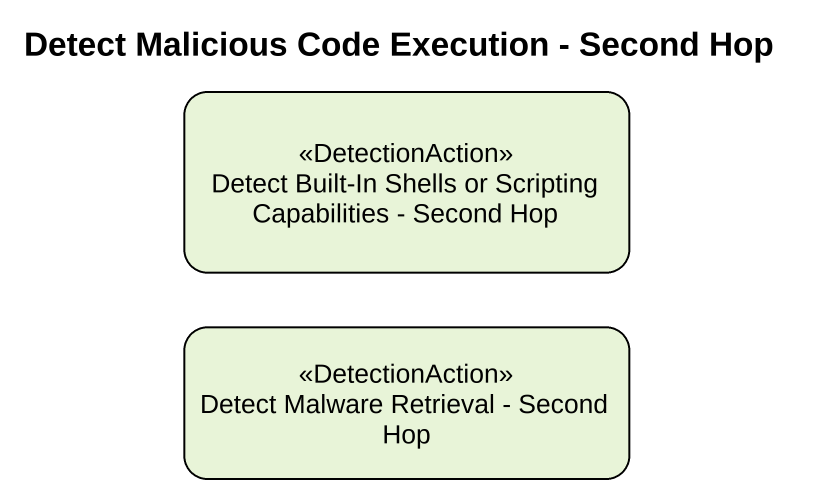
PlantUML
@startuml
title Detect Malicious Code Execution - Second Hop
hide empty description
state "Detect Built-In Shells or Scripting Capabilities - Second Hop" as Detect_Built_In_Shells_or <<DetectionAction>>
state "Detect Malware Retrieval - Second Hop" as Detect_Malware_Retrieval <<DetectionAction>>
@enduml
